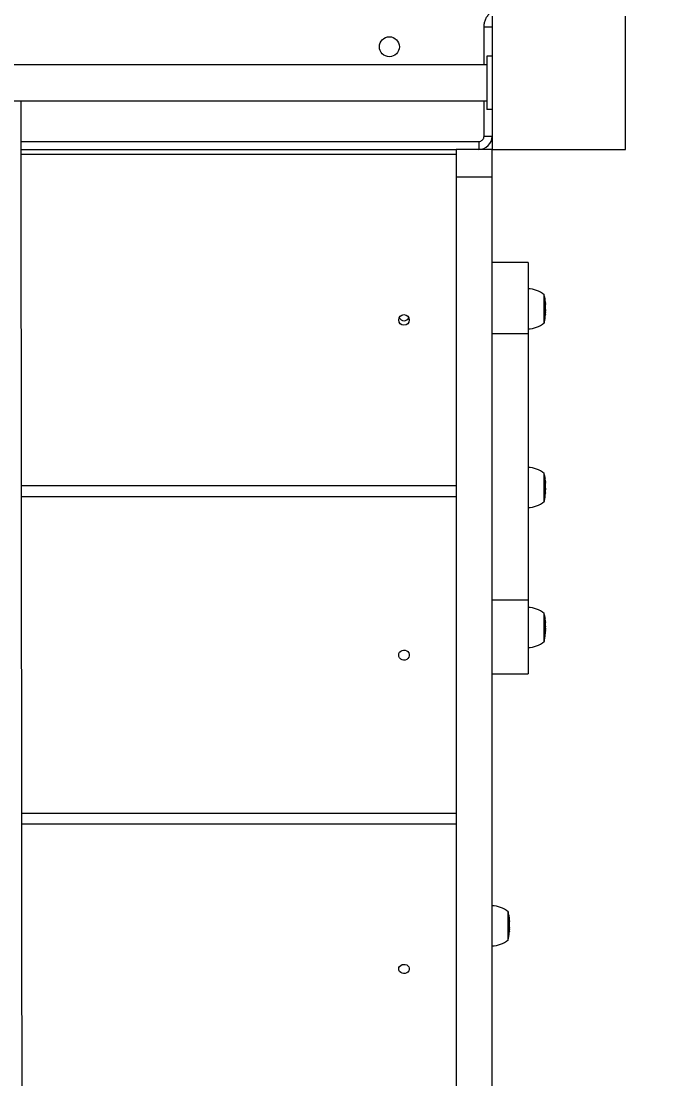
# Model space of a CAD drawing. Header units: millimetres. Extents: x -5785 to 6370, y -5702 to 4322.
# Drawn here: x -1326 to -842, y -2218 to -1425 of the extents above; entities that cross this region are included whole.
import ezdxf

# ---------------------------------------------------------------- set-up
doc = ezdxf.new("R2010")
doc.units = ezdxf.units.MM
for name, color, linetype in [('DIKOM_ОБЪЕКТ', 7, 'Continuous'), ('DIKOM_РАЗМЕР_ЗОНА', 7, 'Continuous'), ('DIKOM_РАЗМЕР_ОБЪЕКТА', 7, 'Continuous')]:
    doc.layers.add(name, color=color, linetype=linetype)
doc.styles.add('style1', font='arial.ttf', dxfattribs={"width": 0.8})
doc.dimstyles.new('1-50', dxfattribs={"dimtxt": 300, "dimasz": 200, "dimexe": 100, "dimexo": 0, "dimgap": 100, "dimtad": 1, "dimtxsty": 'style1', "dimcen": 200, "dimclrd": 7, "dimclre": 7, "dimclrt": 7, "dimadec": 1, "dimazin": 2, "dimtfac": 1, "dimtmove": 0, "dimatfit": 2, "dimfxl": 0, "dimlwd": 25, "dimlwe": 18, "dimarcsym": 0})

# ---------------------------------------------------------------- blocks, each defined once
blk = doc.blocks.new('*D10')
at = {"layer": 'Defpoints', "color": 0, "transparency": 16777216}
for p in [(3537.65, 1026.59), (-3784.57, -1373.42), (3537.65, -3958.47)]:
    blk.add_point(p, dxfattribs=at)
at = {"layer": 'DIKOM_РАЗМЕР_ОБЪЕКТА', "color": 7, "lineweight": 18, "transparency": 16777216}
for p, q in [((3537.65, 1026.59), (3537.65, -4058.47)), ((-3784.57, -1373.42), (-3784.57, -4058.47))]:
    blk.add_line(p, q, dxfattribs=at)
at = {"layer": 'DIKOM_РАЗМЕР_ОБЪЕКТА', "color": 7, "lineweight": 25, "transparency": 16777216}
blk.add_line((-3584.57, -3958.47), (3337.65, -3958.47), dxfattribs=at)
at = {"layer": 'DIKOM_РАЗМЕР_ОБЪЕКТА', "color": 7, "transparency": 16777216}
for points in [[(-3584.57, -3925.13), (-3584.57, -3991.8), (-3784.57, -3958.47)], [(3337.65, -3925.13), (3337.65, -3991.8), (3537.65, -3958.47)]]:
    blk.add_solid(points, dxfattribs=at)
at = {"layer": 'DIKOM_РАЗМЕР_ОБЪЕКТА', "color": 7, "transparency": 16777216, "insert": (54.69, -3705.19), "char_height": 300, "attachment_point": 5, "style": 'style1'}
blk.add_mtext('7300', dxfattribs=at)
blk = doc.blocks.new('*D11')
at = {"layer": 'Defpoints', "color": 0, "transparency": 16777216}
for p in [(1426.54, 2828.59), (-973.46, -2755.3), (4484.16, -2755.3)]:
    blk.add_point(p, dxfattribs=at)
at = {"layer": 'DIKOM_РАЗМЕР_ОБЪЕКТА', "color": 7, "lineweight": 18, "transparency": 16777216}
for p, q in [((1426.54, 2828.59), (4584.16, 2828.59)), ((-973.46, -2755.3), (4584.16, -2755.3))]:
    blk.add_line(p, q, dxfattribs=at)
at = {"layer": 'DIKOM_РАЗМЕР_ОБЪЕКТА', "color": 7, "lineweight": 25, "transparency": 16777216}
blk.add_line((4484.16, 2628.59), (4484.16, -2555.3), dxfattribs=at)
at = {"layer": 'DIKOM_РАЗМЕР_ОБЪЕКТА', "color": 7, "transparency": 16777216}
for points in [[(4450.83, 2628.59), (4517.49, 2628.59), (4484.16, 2828.59)], [(4450.83, -2555.3), (4517.49, -2555.3), (4484.16, -2755.3)]]:
    blk.add_solid(points, dxfattribs=at)
at = {"layer": 'DIKOM_РАЗМЕР_ОБЪЕКТА', "color": 7, "transparency": 16777216, "insert": (4230.99, -38.91), "char_height": 300, "attachment_point": 5, "rotation": 90, "style": 'style1'}
blk.add_mtext('5600', dxfattribs=at)
blk = doc.blocks.new('*D12')
at = {"layer": 'Defpoints', "color": 0, "transparency": 16777216}
for p in [(5537.65, 1304.24), (-5784.57, -573.41), (5537.65, -5602.23)]:
    blk.add_point(p, dxfattribs=at)
at = {"layer": 'DIKOM_РАЗМЕР_ЗОНА', "color": 7, "lineweight": 18, "transparency": 16777216}
for p, q in [((5537.65, 1304.24), (5537.65, -5702.23)), ((-5784.57, -573.41), (-5784.57, -5702.23))]:
    blk.add_line(p, q, dxfattribs=at)
at = {"layer": 'DIKOM_РАЗМЕР_ЗОНА', "color": 7, "lineweight": 25, "transparency": 16777216}
blk.add_line((-5584.57, -5602.23), (5337.65, -5602.23), dxfattribs=at)
at = {"layer": 'DIKOM_РАЗМЕР_ЗОНА', "color": 7, "transparency": 16777216}
for points in [[(-5584.57, -5568.9), (-5584.57, -5635.56), (-5784.57, -5602.23)], [(5337.65, -5568.9), (5337.65, -5635.56), (5537.65, -5602.23)]]:
    blk.add_solid(points, dxfattribs=at)
at = {"layer": 'DIKOM_РАЗМЕР_ЗОНА', "color": 7, "transparency": 16777216, "insert": (-41.47, -5348.95), "char_height": 300, "attachment_point": 5, "style": 'style1'}
blk.add_mtext('11300', dxfattribs=at)
blk = doc.blocks.new('*D13')
at = {"layer": 'Defpoints', "color": 0, "transparency": 16777216}
for p in [(630.31, 4321.69), (-1263.43, -4255.3), (6269.66, -4255.3)]:
    blk.add_point(p, dxfattribs=at)
at = {"layer": 'DIKOM_РАЗМЕР_ЗОНА', "color": 7, "lineweight": 18, "transparency": 16777216}
for p, q in [((630.31, 4321.69), (6369.66, 4321.69)), ((-1263.43, -4255.3), (6369.66, -4255.3))]:
    blk.add_line(p, q, dxfattribs=at)
at = {"layer": 'DIKOM_РАЗМЕР_ЗОНА', "color": 7, "lineweight": 25, "transparency": 16777216}
blk.add_line((6269.66, 4121.69), (6269.66, -4055.3), dxfattribs=at)
at = {"layer": 'DIKOM_РАЗМЕР_ЗОНА', "color": 7, "transparency": 16777216}
for points in [[(6236.33, 4121.69), (6302.99, 4121.69), (6269.66, 4321.69)], [(6236.33, -4055.3), (6302.99, -4055.3), (6269.66, -4255.3)]]:
    blk.add_solid(points, dxfattribs=at)
at = {"layer": 'DIKOM_РАЗМЕР_ЗОНА', "color": 7, "transparency": 16777216, "insert": (6016.49, 570.81), "char_height": 300, "attachment_point": 5, "rotation": 90, "style": 'style1'}
blk.add_mtext('8600', dxfattribs=at)

msp = doc.modelspace()

# ---------------------------------------------------------------- linework, layer by layer
at = {"layer": 'DIKOM_ОБЪЕКТ', "color": 7, "linetype": 'Continuous', "lineweight": 15}
for p, q in [((-973.462, -1421.415), (-973.462, -1521.415)), ((-873.462, -1521.415), (-873.462, -1421.415)), ((-979.462, -1429.415), (-973.462, -1429.415)), ((-979.462, -1457.915), (-979.462, -1429.415)), ((-977.462, -1457.915), (-1669.462, -1457.915)), ((-973.462, -1451.415), (-977.462, -1451.415)), ((-977.462, -1451.415), (-977.462, -1491.415)), ((-1669.462, -1484.915), (-977.462, -1484.915)), ((-979.462, -1511.415), (-979.462, -1484.915)), ((-973.462, -1491.415), (-977.462, -1491.415)), ((-979.462, -1511.415), (-973.462, -1511.415)), ((-1326.445, -1515.415), (-983.462, -1515.415)), ((-1326.439, -1521.415), (-1000.462, -1521.415)), ((-973.462, -1521.415), (-1000.462, -1521.415)), ((-1000.462, -1521.415), (-1000.462, -1542.224)), ((-983.462, -1515.415), (-983.462, -1521.415)), ((-973.462, -1542.224), (-973.462, -1521.415)), ((-973.462, -1521.415), (-873.462, -1521.415)), ((-1000.462, -1521.69), (-1326.439, -1521.69)), ((-1000.462, -1525.094), (-1326.435, -1525.094)), ((-973.462, -1542.224), (-1000.462, -1542.224)), ((-1000.462, -1542.224), (-1000.462, -2743.761)), ((-973.462, -2743.761), (-973.462, -1542.224)), ((-946.462, -1605.989), (-973.462, -1605.989)), ((-946.462, -1605.989), (-946.462, -1659.287)), ((-934.462, -1651.598), (-934.462, -1629.998)), ((-933.926, -1633.284), (-933.919, -1632.928)), ((-933.833, -1633.909), (-933.926, -1633.284)), ((-933.85, -1633.298), (-933.924, -1633.298)), ((-933.918, -1632.847), (-933.85, -1633.298)), ((-933.841, -1633.663), (-933.87, -1633.663)), ((-933.839, -1633.672), (-933.868, -1633.672)), ((-933.848, -1633.386), (-933.841, -1633.663)), ((-933.841, -1633.663), (-933.839, -1633.672)), ((-933.839, -1633.672), (-933.752, -1634.125)), ((-933.696, -1634.44), (-933.833, -1633.909)), ((-933.719, -1634.295), (-933.707, -1634.394)), ((-933.663, -1634.721), (-933.663, -1634.718)), ((-933.601, -1635.918), (-933.656, -1634.788)), ((-933.635, -1635.17), (-933.566, -1636.09)), ((-933.543, -1636.621), (-933.601, -1635.918)), ((-933.566, -1636.09), (-933.587, -1636.09)), ((-933.565, -1636.104), (-933.586, -1636.104)), ((-933.536, -1636.184), (-933.579, -1636.184)), ((-933.565, -1636.104), (-933.57, -1635.86)), ((-933.566, -1636.09), (-933.565, -1636.104)), ((-933.552, -1635.981), (-933.536, -1636.184)), ((-933.538, -1636.318), (-933.543, -1636.621)), ((-933.453, -1637.439), (-933.451, -1637.469)), ((-933.409, -1639.78), (-933.409, -1639.323)), ((-933.409, -1640.14), (-933.409, -1639.78)), ((-933.409, -1641.2), (-933.409, -1640.14)), ((-933.881, -1648.482), (-933.72, -1647.277)), ((-933.803, -1647.98), (-933.708, -1647.233)), ((-933.507, -1644.919), (-933.482, -1644.468)), ((-933.505, -1644.747), (-933.507, -1644.919)), ((-933.446, -1643.656), (-933.433, -1643.205)), ((-933.409, -1642.251), (-933.409, -1641.2)), ((-933.409, -1642.108), (-933.409, -1642.402)), ((-933.879, -1648.366), (-933.881, -1648.482)), ((-973.462, -1659.287), (-946.462, -1659.287)), ((-946.462, -1659.287), (-946.462, -1859.092)), ((-934.462, -1785.44), (-934.462, -1763.84)), ((-933.926, -1767.108), (-933.919, -1766.776)), ((-933.918, -1766.693), (-933.85, -1767.144)), ((-1326.192, -1773.099), (-1000.462, -1773.099)), ((-933.833, -1767.734), (-933.926, -1767.108)), ((-933.85, -1767.144), (-933.92, -1767.144)), ((-933.841, -1767.491), (-933.869, -1767.491)), ((-933.839, -1767.5), (-933.868, -1767.5)), ((-933.848, -1767.233), (-933.841, -1767.491)), ((-933.841, -1767.491), (-933.839, -1767.5)), ((-933.839, -1767.5), (-933.753, -1767.958)), ((-933.696, -1768.28), (-933.833, -1767.734)), ((-933.719, -1768.142), (-933.709, -1768.226)), ((-933.601, -1769.744), (-933.656, -1768.629)), ((-933.634, -1769.028), (-933.566, -1769.92)), ((-933.543, -1770.448), (-933.601, -1769.744)), ((-933.566, -1769.92), (-933.587, -1769.92)), ((-933.565, -1769.934), (-933.586, -1769.934)), ((-933.536, -1770.032), (-933.578, -1770.032)), ((-933.565, -1769.934), (-933.57, -1769.706)), ((-933.566, -1769.92), (-933.565, -1769.934)), ((-933.553, -1769.819), (-933.536, -1770.032)), ((-933.539, -1770.163), (-933.543, -1770.448)), ((-933.453, -1771.277), (-933.451, -1771.31)), ((-933.409, -1773.615), (-933.409, -1773.165)), ((-933.409, -1773.974), (-933.409, -1773.615)), ((-933.409, -1775.034), (-933.409, -1773.974)), ((-1000.462, -1781.645), (-1326.184, -1781.645)), ((-933.881, -1782.318), (-933.72, -1781.112)), ((-933.878, -1782.202), (-933.881, -1782.318)), ((-933.803, -1781.818), (-933.708, -1781.07)), ((-933.507, -1778.752), (-933.482, -1778.301)), ((-933.505, -1778.586), (-933.507, -1778.752)), ((-933.446, -1777.488), (-933.433, -1777.037)), ((-933.409, -1776.094), (-933.409, -1775.021)), ((-933.409, -1775.947), (-933.409, -1776.244)), ((-946.462, -1859.092), (-973.462, -1859.092)), ((-946.462, -1859.092), (-946.462, -1914.275)), ((-934.462, -1890.266), (-934.462, -1868.666)), ((-933.926, -1871.753), (-933.921, -1871.649)), ((-933.833, -1872.383), (-933.926, -1871.753)), ((-933.918, -1871.589), (-933.85, -1872.043)), ((-933.85, -1872.043), (-933.883, -1872.043)), ((-933.841, -1872.18), (-933.863, -1872.18)), ((-933.839, -1872.19), (-933.862, -1872.19)), ((-933.846, -1872.103), (-933.841, -1872.18)), ((-933.841, -1872.18), (-933.839, -1872.19)), ((-933.839, -1872.19), (-933.773, -1872.662)), ((-933.711, -1873.029), (-933.833, -1872.383)), ((-933.601, -1874.406), (-933.648, -1873.591)), ((-933.62, -1874.022), (-933.566, -1874.62)), ((-933.543, -1875.113), (-933.601, -1874.406)), ((-933.566, -1874.62), (-933.584, -1874.62)), ((-933.565, -1874.635), (-933.583, -1874.635)), ((-933.572, -1874.495), (-933.536, -1874.949)), ((-933.565, -1874.635), (-933.569, -1874.561)), ((-933.566, -1874.62), (-933.565, -1874.635)), ((-933.536, -1874.949), (-933.557, -1874.949)), ((-933.539, -1875.016), (-933.543, -1875.113)), ((-933.409, -1878.369), (-933.409, -1877.991)), ((-933.881, -1887.055), (-933.72, -1885.842)), ((-933.803, -1886.581), (-933.708, -1885.829)), ((-933.725, -1885.829), (-933.708, -1885.829)), ((-933.563, -1884.522), (-933.565, -1884.535)), ((-933.507, -1883.468), (-933.482, -1883.014)), ((-933.504, -1883.389), (-933.507, -1883.468)), ((-933.446, -1882.196), (-933.433, -1881.742)), ((-933.433, -1881.764), (-933.441, -1882.032)), ((-933.409, -1878.709), (-933.409, -1878.471)), ((-933.409, -1879.768), (-933.409, -1878.709)), ((-933.409, -1880.935), (-933.409, -1879.932)), ((-933.877, -1886.983), (-933.881, -1887.055)), ((-933.801, -1886.529), (-933.803, -1886.581)), ((-973.462, -1914.275), (-946.462, -1914.275)), ((-1325.954, -2018.707), (-1000.462, -2018.707)), ((-1000.462, -2026.836), (-1325.946, -2026.836)), ((-961.462, -2113.795), (-961.462, -2092.195)), ((-960.926, -2095.901), (-960.918, -2095.026)), ((-960.833, -2096.512), (-960.926, -2095.901)), ((-960.918, -2095.026), (-960.85, -2095.466)), ((-960.841, -2096.198), (-960.881, -2096.198)), ((-960.839, -2096.207), (-960.879, -2096.207)), ((-960.85, -2095.466), (-960.841, -2096.198)), ((-960.719, -2096.44), (-960.844, -2096.44)), ((-960.841, -2096.198), (-960.839, -2096.207)), ((-960.839, -2096.207), (-960.719, -2096.44)), ((-960.696, -2096.717), (-960.833, -2096.512)), ((-960.719, -2096.44), (-960.667, -2096.884)), ((-960.682, -2096.767), (-960.683, -2096.759)), ((-960.667, -2096.884), (-960.566, -2098.573)), ((-960.601, -2098.472), (-960.656, -2097.052)), ((-960.543, -2099.158), (-960.601, -2098.472)), ((-960.566, -2098.573), (-960.593, -2098.573)), ((-960.565, -2098.587), (-960.592, -2098.587)), ((-960.572, -2097.842), (-960.536, -2098.283)), ((-960.565, -2098.587), (-960.571, -2097.935)), ((-960.566, -2098.573), (-960.565, -2098.587)), ((-960.537, -2098.404), (-960.543, -2099.158)), ((-960.507, -2107.256), (-960.482, -2106.816)), ((-960.506, -2107.041), (-960.507, -2107.256)), ((-960.446, -2106.023), (-960.433, -2105.583)), ((-960.409, -2102.117), (-960.409, -2101.52)), ((-960.409, -2102.491), (-960.409, -2102.126)), ((-960.409, -2103.556), (-960.409, -2102.515)), ((-960.409, -2104.407), (-960.409, -2103.556)), ((-960.409, -2104.332), (-960.409, -2104.579)), ((-960.848, -2110.496), (-960.72, -2109.557)), ((-960.803, -2110.19), (-960.733, -2109.654))]:
    msp.add_line(p, q, dxfattribs=at)
at = {"layer": 'DIKOM_ОБЪЕКТ', "color": 7, "linetype": 'Continuous', "lineweight": 15, "flags": 128}
for points in [[(-933.661, -1768.58), (-933.661, -1768.58), (-933.661, -1768.58), (-933.661, -1768.579), (-933.661, -1768.579), (-933.661, -1768.579), (-933.661, -1768.579), (-933.661, -1768.579), (-933.661, -1768.578)], [(-1043.462, -1900.176), (-1043.284, -1899.058), (-1042.767, -1898.039), (-1041.956, -1897.211), (-1040.923, -1896.645), (-1039.761, -1896.394), (-1038.572, -1896.478), (-1037.462, -1896.891), (-1036.529, -1897.596), (-1035.858, -1898.53), (-1035.506, -1899.611), (-1035.506, -1900.741), (-1035.858, -1901.822), (-1036.529, -1902.756), (-1037.462, -1903.461), (-1038.572, -1903.874), (-1039.761, -1903.958), (-1040.923, -1903.707), (-1041.956, -1903.142), (-1042.767, -1902.313), (-1043.284, -1901.294), (-1043.462, -1900.176)], [(-1043.462, -2135.321), (-1043.284, -2134.298), (-1042.767, -2133.366), (-1041.956, -2132.607), (-1040.923, -2132.09), (-1039.761, -2131.86), (-1038.572, -2131.937), (-1037.462, -2132.315), (-1036.529, -2132.96), (-1035.858, -2133.815), (-1035.506, -2134.804), (-1035.506, -2135.839), (-1035.858, -2136.828), (-1036.529, -2137.683), (-1037.462, -2138.328), (-1038.572, -2138.706), (-1039.761, -2138.783), (-1040.923, -2138.553), (-1041.956, -2138.036), (-1042.767, -2137.277), (-1043.284, -2136.345), (-1043.462, -2135.321)]]:
    msp.add_lwpolyline(points, dxfattribs=at)
at = {"layer": 'DIKOM_ОБЪЕКТ', "color": 7, "linetype": 'Continuous', "lineweight": 15}
for centre, radius in [((-1050.462, -1444.415), 7.5), ((-1039.484, -1649.09), 3.978)]:
    msp.add_circle(centre, radius, dxfattribs=at)
for centre, radius, start, end in [((-983.462, -1511.415), 10, 270, 0), ((-946.622, -1644.475), 18.677, 49.378843, 89.509067), ((-975.245, -1639.323), 41.836, 8.798533, 12.879622), ((-975.245, -1639.323), 41.836, 7.142968, 8.163952), ((-975.245, -1639.323), 41.836, 6.319882, 6.640781), ((-975.245, -1639.323), 41.836, 4.750336, 5.701268), ((-975.245, -1639.323), 41.836, 3.159912, 4.120659), ((-975.245, -1639.323), 41.836, 0, 2.537304), ((-1039.462, -1645.653), 4.011, 205.738261, 334.261739), ((-975.245, -1642.273), 41.836, 352.255562, 354.947129), ((-975.245, -1642.273), 41.836, 355.587404, 356.60803), ((-975.245, -1642.273), 41.836, 357.237962, 358.367348), ((-946.622, -1637.121), 18.677, 270.490933, 310.621157), ((-975.245, -1642.273), 41.836, 347.120378, 351.619103), ((-946.622, -1778.317), 18.677, 49.378843, 89.509067), ((-975.245, -1773.165), 41.836, 8.790276, 12.879622), ((-975.245, -1773.165), 41.836, 7.155172, 8.156144), ((-975.245, -1773.165), 41.836, 6.294747, 6.652073), ((-975.245, -1773.165), 41.836, 4.745152, 5.678508), ((-975.245, -1773.165), 41.836, 3.161536, 4.115979), ((-975.245, -1773.165), 41.836, 0, 2.539019), ((-975.245, -1776.115), 41.836, 347.120378, 351.627032), ((-975.245, -1776.115), 41.836, 352.263003, 354.95991), ((-975.245, -1776.115), 41.836, 355.597801, 356.612166), ((-975.245, -1776.115), 41.836, 357.241595, 358.370165), ((-946.622, -1770.963), 18.677, 270.490933, 310.621157), ((-946.622, -1883.143), 18.677, 49.378843, 89.509067), ((-975.245, -1877.991), 41.836, 8.726562, 12.879622), ((-975.245, -1877.991), 41.836, 7.323229, 8.095763), ((-975.245, -1877.991), 41.836, 6.039969, 6.814617), ((-975.245, -1877.991), 41.836, 4.705074, 5.447943), ((-975.245, -1877.991), 41.836, 3.19471, 4.079866), ((-975.245, -1877.991), 41.836, 0, 2.591556), ((-975.245, -1880.941), 41.836, 352.320554, 355.101336), ((-975.245, -1880.941), 41.836, 355.72996, 356.644142), ((-975.245, -1880.941), 41.836, 357.269606, 358.391923), ((-946.622, -1875.789), 18.677, 270.490933, 310.621157), ((-975.245, -1880.941), 41.836, 347.120378, 351.688349), ((-973.622, -2106.671), 18.677, 49.378843, 89.509067), ((-1002.245, -2101.52), 41.836, 8.232416, 12.879622), ((-1002.245, -2101.52), 41.836, 6.976852, 8.232416), ((-1002.245, -2101.52), 41.836, 4.91646, 6.26688), ((-1002.245, -2101.52), 41.836, 3.015963, 4.270865), ((-1002.245, -2104.469), 41.836, 355.081905, 356.475501), ((-1002.245, -2104.469), 41.836, 357.12128, 358.276951), ((-1002.245, -2104.469), 41.836, 358.920234, 359.362354), ((-973.622, -2099.318), 18.677, 270.490933, 310.621157), ((-1002.245, -2104.469), 41.836, 347.120378, 351.715119)]:
    msp.add_arc(centre, radius, start, end, dxfattribs=at)
for points, knots in [([(-979.462, -1429.415), (-979.416, -1428.561), (-979.323, -1426.802), (-978.544, -1424.193), (-977.252, -1421.684), (-975.431, -1419.445), (-973.193, -1417.624), (-970.684, -1416.333), (-968.074, -1415.554), (-966.316, -1415.46), (-965.462, -1415.415)], [0, 0, 0, 0, 0.1165168, 0.2400151, 0.3686388, 0.500004, 0.6313629, 0.7599889, 0.8834835, 1, 1, 1, 1]), ([(-1325.309, -2679.1), (-1325.313, -2675.303), (-1325.32, -2667.892), (-1325.331, -2657.022), (-1325.341, -2646.653), (-1325.351, -2636.775), (-1325.36, -2627.384), (-1325.369, -2618.476), (-1325.377, -2610.267), (-1325.384, -2602.736), (-1325.391, -2595.867), (-1325.397, -2589.423), (-1325.403, -2583.412), (-1325.409, -2577.841), (-1325.418, -2568.366), (-1325.431, -2554.523), (-1325.45, -2535.645), (-1325.47, -2515.326), (-1325.491, -2493.516), (-1325.514, -2470.345), (-1325.537, -2446.489), (-1325.561, -2422.036), (-1325.586, -2396.561), (-1325.612, -2370.113), (-1325.638, -2342.733), (-1325.665, -2315.001), (-1325.693, -2287.029), (-1325.72, -2258.626), (-1325.745, -2233.55), (-1325.766, -2211.958), (-1325.783, -2194.121), (-1325.801, -2175.928), (-1325.819, -2157.348), (-1325.837, -2138.346), (-1325.856, -2118.889), (-1325.876, -2098.941), (-1325.896, -2078.358), (-1325.916, -2057.091), (-1325.938, -2035.2), (-1325.959, -2012.945), (-1325.981, -1990.426), (-1326.003, -1967.884), (-1326.025, -1945.418), (-1326.046, -1923.132), (-1326.068, -1901.015), (-1326.087, -1880.949), (-1326.105, -1862.965), (-1326.12, -1847.036), (-1326.135, -1831.488), (-1326.15, -1816.385), (-1326.164, -1801.793), (-1326.178, -1787.781), (-1326.191, -1774.418), (-1326.203, -1761.664), (-1326.215, -1749.477), (-1326.226, -1737.814), (-1326.237, -1726.631), (-1326.25, -1714.086), (-1326.263, -1700.413), (-1326.277, -1685.748), (-1326.291, -1671.634), (-1326.305, -1658.032), (-1326.318, -1644.871), (-1326.33, -1632.171), (-1326.342, -1619.975), (-1326.352, -1609.264), (-1326.362, -1599.906), (-1326.37, -1591.783), (-1326.376, -1585.128), (-1326.381, -1579.694), (-1326.386, -1575.255), (-1326.391, -1570.344), (-1326.396, -1564.956), (-1326.402, -1559.183), (-1326.408, -1553.004), (-1326.414, -1546.395), (-1326.421, -1539.191), (-1326.429, -1531.316), (-1326.438, -1522.667), (-1326.446, -1514.494), (-1326.453, -1506.961), (-1326.459, -1500.42), (-1326.466, -1494.064), (-1326.471, -1488.776), (-1326.473, -1486.174), (-1326.474, -1485.027)], [0, 0, 0, 0, 0.0127854, 0.0249629, 0.0365309, 0.0474885, 0.0578352, 0.0675712, 0.0766968, 0.0845263, 0.0918442, 0.0986511, 0.1049477, 0.110735, 0.1160148, 0.1342567, 0.1528222, 0.1717145, 0.192231, 0.2127537, 0.2332814, 0.2538262, 0.27438, 0.2961975, 0.3180457, 0.339956, 0.3619286, 0.3839167, 0.4059099, 0.4188548, 0.4317769, 0.4446702, 0.4575298, 0.4703564, 0.4831553, 0.4959362, 0.5087125, 0.5217194, 0.5347488, 0.5478195, 0.5609364, 0.5740967, 0.5870622, 0.6000612, 0.6130829, 0.6260946, 0.6359267, 0.6457292, 0.6554984, 0.6652346, 0.6749441, 0.6846397, 0.6943408, 0.704064, 0.7138152, 0.7235981, 0.7334113, 0.7432482, 0.7580229, 0.7727771, 0.7874755, 0.802126, 0.8167418, 0.8313222, 0.8455798, 0.8593944, 0.8694243, 0.8792127, 0.8887664, 0.8935737, 0.898946, 0.9048842, 0.9113894, 0.9184617, 0.9256801, 0.9334036, 0.9416304, 0.9503585, 0.9595879, 0.9693211, 0.975406, 0.9816739, 0.98812, 0.994763, 1, 1, 1, 1]), ([(-983.462, -1515.415), (-982.958, -1515.362), (-982.184, -1515.279), (-981.253, -1514.78), (-980.612, -1514.264), (-980.096, -1513.624), (-979.597, -1512.692), (-979.515, -1511.918), (-979.462, -1511.415)], [0, 0, 0, 0, 0.2394646, 0.3683711, 0.5000037, 0.6316275, 0.7605635, 1, 1, 1, 1]), ([(-933.69, -1634.487), (-933.69, -1634.481), (-933.692, -1634.465), (-933.694, -1634.45), (-933.696, -1634.44)], [0, 0, 0, 0, 0.367286, 1, 1, 1, 1]), ([(-933.477, -1636.988), (-933.476, -1636.978), (-933.475, -1636.962), (-933.467, -1637.168), (-933.46, -1637.363), (-933.458, -1637.424)], [0, 0, 0, 0, 0.4919512, 0.8396759, 1, 1, 1, 1]), ([(-933.433, -1638.878), (-933.439, -1638.681), (-933.449, -1638.286), (-933.464, -1637.752), (-933.473, -1637.343), (-933.477, -1637.083), (-933.477, -1637.019), (-933.477, -1636.988)], [0, 0, 0, 0, 0.2119847, 0.4264489, 0.6117324, 0.8096893, 1, 1, 1, 1]), ([(-933.426, -1638.822), (-933.43, -1638.643), (-933.437, -1638.334), (-933.447, -1637.942), (-933.453, -1637.652), (-933.454, -1637.498), (-933.454, -1637.456), (-933.453, -1637.439)], [0, 0, 0, 0, 0.2539051, 0.4390945, 0.624019, 0.8482519, 1, 1, 1, 1]), ([(-933.41, -1640.145), (-933.41, -1640.051), (-933.411, -1639.865), (-933.421, -1639.399), (-933.429, -1639.052), (-933.433, -1638.878)], [0, 0, 0, 0, 0.3361602, 0.6671461, 1, 1, 1, 1]), ([(-933.411, -1639.863), (-933.41, -1639.859), (-933.409, -1639.853), (-933.41, -1639.645), (-933.414, -1639.358), (-933.42, -1639.063), (-933.424, -1638.877), (-933.426, -1638.822)], [0, 0, 0, 0, 0.2532857, 0.4657489, 0.6778836, 0.9041357, 1, 1, 1, 1]), ([(-933.72, -1647.277), (-933.693, -1647.04), (-933.651, -1646.667), (-933.599, -1646.173), (-933.563, -1645.818), (-933.539, -1645.569), (-933.535, -1645.511), (-933.534, -1645.494)], [0, 0, 0, 0, 0.3046651, 0.4779251, 0.6511141, 0.8939837, 1, 1, 1, 1]), ([(-933.708, -1647.233), (-933.69, -1647.072), (-933.66, -1646.816), (-933.623, -1646.465), (-933.595, -1646.194), (-933.57, -1645.949), (-933.564, -1645.866), (-933.563, -1645.836), (-933.563, -1645.832)], [0, 0, 0, 0, 0.2300808, 0.3672838, 0.5055866, 0.6898036, 0.9568735, 1, 1, 1, 1]), ([(-933.482, -1644.468), (-933.474, -1644.435), (-933.46, -1644.376), (-933.465, -1644.316), (-933.467, -1644.289)], [0, 0, 0, 0, 0.5493931, 1, 1, 1, 1]), ([(-933.435, -1643.465), (-933.433, -1643.512), (-933.431, -1643.576), (-933.443, -1643.64), (-933.446, -1643.656)], [0, 0, 0, 0, 0.7455563, 1, 1, 1, 1]), ([(-933.433, -1643.205), (-933.429, -1643.181), (-933.418, -1643.112), (-933.417, -1643.042), (-933.415, -1642.996)], [0, 0, 0, 0, 0.3439269, 1, 1, 1, 1]), ([(-933.415, -1642.996), (-933.414, -1642.902), (-933.407, -1642.433), (-933.408, -1641.91), (-933.411, -1641.481), (-933.411, -1641.428)], [0, 0, 0, 0, 0.1794467, 0.897027, 1, 1, 1, 1]), ([(-933.411, -1641.428), (-933.411, -1641.295), (-933.411, -1641.084), (-933.411, -1640.872), (-933.411, -1640.793)], [0, 0, 0, 0, 0.6241047, 1, 1, 1, 1]), ([(-933.409, -1642.108), (-933.409, -1642.05), (-933.41, -1641.764), (-933.409, -1641.396), (-933.409, -1641.014), (-933.41, -1640.863), (-933.411, -1640.793)], [0, 0, 0, 0, 0.1307577, 0.6538177, 0.839821, 1, 1, 1, 1]), ([(-933.409, -1641.166), (-933.409, -1641.463), (-933.409, -1641.77), (-933.409, -1642.078), (-933.409, -1642.089)], [0, 0, 0, 0, 0.963287, 1, 1, 1, 1]), ([(-933.691, -1768.32), (-933.691, -1768.317), (-933.692, -1768.304), (-933.694, -1768.291), (-933.696, -1768.28)], [0, 0, 0, 0, 0.2347201, 1, 1, 1, 1]), ([(-933.477, -1770.826), (-933.476, -1770.818), (-933.475, -1770.805), (-933.467, -1771.012), (-933.46, -1771.206), (-933.458, -1771.265)], [0, 0, 0, 0, 0.4951512, 0.8450856, 1, 1, 1, 1]), ([(-933.433, -1772.706), (-933.439, -1772.509), (-933.449, -1772.114), (-933.464, -1771.582), (-933.473, -1771.175), (-933.477, -1770.918), (-933.477, -1770.856), (-933.477, -1770.826)], [0, 0, 0, 0, 0.2120339, 0.4264355, 0.611728, 0.8096836, 1, 1, 1, 1]), ([(-933.426, -1772.653), (-933.43, -1772.474), (-933.437, -1772.164), (-933.447, -1771.774), (-933.453, -1771.486), (-933.454, -1771.334), (-933.454, -1771.294), (-933.453, -1771.277)], [0, 0, 0, 0, 0.2539124, 0.439064, 0.624014, 0.8482326, 1, 1, 1, 1]), ([(-933.41, -1773.979), (-933.41, -1773.884), (-933.411, -1773.696), (-933.421, -1773.227), (-933.429, -1772.88), (-933.433, -1772.706)], [0, 0, 0, 0, 0.3368026, 0.6675296, 1, 1, 1, 1]), ([(-933.411, -1773.702), (-933.41, -1773.698), (-933.409, -1773.69), (-933.41, -1773.478), (-933.414, -1773.189), (-933.42, -1772.894), (-933.424, -1772.708), (-933.426, -1772.653)], [0, 0, 0, 0, 0.2564281, 0.4681107, 0.6793244, 0.9045083, 1, 1, 1, 1]), ([(-933.411, -1775.258), (-933.411, -1775.126), (-933.411, -1774.914), (-933.411, -1774.702), (-933.411, -1774.622)], [0, 0, 0, 0, 0.6240221, 1, 1, 1, 1]), ([(-933.409, -1775.947), (-933.409, -1775.89), (-933.41, -1775.601), (-933.409, -1775.23), (-933.409, -1774.846), (-933.41, -1774.693), (-933.411, -1774.622)], [0, 0, 0, 0, 0.1307055, 0.6537732, 0.8397916, 1, 1, 1, 1]), ([(-933.72, -1781.112), (-933.693, -1780.874), (-933.651, -1780.502), (-933.599, -1780.009), (-933.563, -1779.654), (-933.538, -1779.404), (-933.535, -1779.346), (-933.534, -1779.328)], [0, 0, 0, 0, 0.3007004, 0.4717834, 0.6427894, 0.8825398, 1, 1, 1, 1]), ([(-933.708, -1781.07), (-933.69, -1780.91), (-933.66, -1780.653), (-933.623, -1780.303), (-933.595, -1780.033), (-933.57, -1779.79), (-933.564, -1779.708), (-933.563, -1779.68), (-933.563, -1779.676)], [0, 0, 0, 0, 0.2300097, 0.3673105, 0.5055582, 0.6898166, 0.9568909, 1, 1, 1, 1]), ([(-933.482, -1778.301), (-933.474, -1778.27), (-933.46, -1778.212), (-933.465, -1778.155), (-933.467, -1778.128)], [0, 0, 0, 0, 0.5410455, 1, 1, 1, 1]), ([(-933.435, -1777.304), (-933.433, -1777.35), (-933.431, -1777.411), (-933.443, -1777.473), (-933.446, -1777.488)], [0, 0, 0, 0, 0.7482727, 1, 1, 1, 1]), ([(-933.433, -1777.037), (-933.429, -1777.014), (-933.418, -1776.948), (-933.417, -1776.882), (-933.415, -1776.839)], [0, 0, 0, 0, 0.3439209, 1, 1, 1, 1]), ([(-933.415, -1776.839), (-933.414, -1776.744), (-933.407, -1776.271), (-933.408, -1775.745), (-933.411, -1775.312), (-933.411, -1775.258)], [0, 0, 0, 0, 0.1794295, 0.8969891, 1, 1, 1, 1]), ([(-933.409, -1775.016), (-933.409, -1775.311), (-933.409, -1775.615), (-933.409, -1775.919), (-933.409, -1775.929)], [0, 0, 0, 0, 0.9683884, 1, 1, 1, 1]), ([(-933.433, -1877.382), (-933.439, -1877.185), (-933.449, -1876.79), (-933.464, -1876.276), (-933.473, -1875.897), (-933.477, -1875.675), (-933.477, -1875.639), (-933.477, -1875.621)], [0, 0, 0, 0, 0.2120432, 0.426464, 0.611748, 0.8096908, 1, 1, 1, 1]), ([(-933.476, -1875.643), (-933.475, -1875.654), (-933.474, -1875.675), (-933.467, -1875.87), (-933.462, -1876.042), (-933.461, -1876.073)], [0, 0, 0, 0, 0.4718017, 0.903677, 1, 1, 1, 1]), ([(-933.426, -1877.358), (-933.43, -1877.179), (-933.437, -1876.87), (-933.447, -1876.496), (-933.453, -1876.231), (-933.454, -1876.106), (-933.454, -1876.084), (-933.453, -1876.075)], [0, 0, 0, 0, 0.2539021, 0.4390831, 0.6240131, 0.8482725, 1, 1, 1, 1]), ([(-933.409, -1878.722), (-933.41, -1878.613), (-933.411, -1878.401), (-933.421, -1877.909), (-933.429, -1877.558), (-933.433, -1877.382)], [0, 0, 0, 0, 0.3424859, 0.6702518, 1, 1, 1, 1]), ([(-933.411, -1878.498), (-933.41, -1878.482), (-933.409, -1878.454), (-933.41, -1878.211), (-933.414, -1877.904), (-933.42, -1877.601), (-933.424, -1877.414), (-933.426, -1877.358)], [0, 0, 0, 0, 0.2733668, 0.4801175, 0.6865791, 0.9066588, 1, 1, 1, 1]), ([(-933.72, -1885.842), (-933.693, -1885.602), (-933.651, -1885.227), (-933.599, -1884.749), (-933.562, -1884.413), (-933.533, -1884.136), (-933.528, -1884.092), (-933.526, -1884.068)], [0, 0, 0, 0, 0.2554517, 0.4007088, 0.545882, 0.7495, 1, 1, 1, 1]), ([(-933.708, -1885.829), (-933.69, -1885.668), (-933.66, -1885.41), (-933.623, -1885.066), (-933.595, -1884.811), (-933.57, -1884.593), (-933.564, -1884.536), (-933.563, -1884.524), (-933.563, -1884.522)], [0, 0, 0, 0, 0.2300945, 0.3673772, 0.5055771, 0.6898005, 0.9568827, 1, 1, 1, 1]), ([(-933.482, -1883.014), (-933.474, -1883.001), (-933.459, -1882.975), (-933.465, -1882.948), (-933.468, -1882.934)], [0, 0, 0, 0, 0.4616232, 1, 1, 1, 1]), ([(-933.441, -1882.032), (-933.437, -1882.042), (-933.42, -1882.091), (-933.422, -1882.145), (-933.443, -1882.19), (-933.446, -1882.196)], [0, 0, 0, 0, 0.1776779, 0.8883977, 1, 1, 1, 1]), ([(-933.433, -1881.742), (-933.429, -1881.733), (-933.418, -1881.707), (-933.417, -1881.681), (-933.415, -1881.664)], [0, 0, 0, 0, 0.3438999, 1, 1, 1, 1]), ([(-933.41, -1878.484), (-933.41, -1878.532), (-933.409, -1878.719), (-933.417, -1878.913), (-933.419, -1878.958), (-933.421, -1878.979)], [0, 0, 0, 0, 0.1482886, 0.5889206, 1, 1, 1, 1]), ([(-933.415, -1881.664), (-933.414, -1881.561), (-933.407, -1881.05), (-933.408, -1880.48), (-933.411, -1880.011), (-933.411, -1879.952)], [0, 0, 0, 0, 0.1794171, 0.8969414, 1, 1, 1, 1]), ([(-933.411, -1879.952), (-933.411, -1879.819), (-933.411, -1879.606), (-933.411, -1879.393), (-933.411, -1879.313)], [0, 0, 0, 0, 0.6240204, 1, 1, 1, 1]), ([(-933.409, -1880.748), (-933.409, -1880.685), (-933.41, -1880.373), (-933.409, -1879.971), (-933.409, -1879.555), (-933.41, -1879.39), (-933.411, -1879.313)], [0, 0, 0, 0, 0.1307622, 0.6537918, 0.8397578, 1, 1, 1, 1]), ([(-933.409, -1879.884), (-933.409, -1879.9), (-933.409, -1880.181), (-933.409, -1880.463), (-933.409, -1880.728)], [0, 0, 0, 0, 0.0576686, 1, 1, 1, 1]), ([(-933.409, -1880.748), (-933.409, -1880.749), (-933.409, -1880.857), (-933.409, -1880.964), (-933.409, -1881.069)], [0, 0, 0, 0, 0.0155078, 1, 1, 1, 1]), ([(-960.683, -2096.759), (-960.684, -2096.752), (-960.687, -2096.743), (-960.692, -2096.728), (-960.694, -2096.721), (-960.696, -2096.717)], [0, 0, 0, 0, 0.499973, 0.7499968, 1, 1, 1, 1]), ([(-960.656, -2097.052), (-960.658, -2097.024), (-960.663, -2096.968), (-960.672, -2096.871), (-960.678, -2096.806), (-960.682, -2096.767)], [0, 0, 0, 0, 0.2835654, 0.5670336, 1, 1, 1, 1]), ([(-960.477, -2099.291), (-960.476, -2099.247), (-960.475, -2099.171), (-960.465, -2099.343), (-960.457, -2099.564), (-960.453, -2099.666)], [0, 0, 0, 0, 0.4324851, 0.7381259, 1, 1, 1, 1]), ([(-960.433, -2101.366), (-960.439, -2101.173), (-960.449, -2100.783), (-960.464, -2100.224), (-960.473, -2099.77), (-960.477, -2099.452), (-960.477, -2099.344), (-960.477, -2099.291)], [0, 0, 0, 0, 0.2120269, 0.4264368, 0.6117372, 0.8097136, 1, 1, 1, 1]), ([(-960.454, -2099.731), (-960.453, -2099.684), (-960.452, -2099.617), (-960.447, -2099.736), (-960.446, -2099.771)], [0, 0, 0, 0, 0.7055198, 1, 1, 1, 1]), ([(-960.426, -2101.259), (-960.43, -2101.082), (-960.438, -2100.776), (-960.447, -2100.361), (-960.453, -2100.035), (-960.454, -2099.835), (-960.454, -2099.761), (-960.454, -2099.731)], [0, 0, 0, 0, 0.2539289, 0.4391024, 0.6240046, 0.8482779, 1, 1, 1, 1]), ([(-960.482, -2106.816), (-960.473, -2106.75), (-960.463, -2106.668), (-960.465, -2106.587), (-960.465, -2106.572)], [0, 0, 0, 0, 0.807078, 1, 1, 1, 1]), ([(-960.435, -2105.661), (-960.434, -2105.749), (-960.432, -2105.87), (-960.443, -2105.991), (-960.446, -2106.023)], [0, 0, 0, 0, 0.7303873, 1, 1, 1, 1]), ([(-960.409, -2102.52), (-960.41, -2102.445), (-960.411, -2102.298), (-960.421, -2101.87), (-960.429, -2101.534), (-960.433, -2101.366)], [0, 0, 0, 0, 0.3421354, 0.6701573, 1, 1, 1, 1]), ([(-960.433, -2105.583), (-960.429, -2105.535), (-960.42, -2105.427), (-960.419, -2105.318), (-960.418, -2105.258)], [0, 0, 0, 0, 0.4424041, 1, 1, 1, 1]), ([(-960.41, -2102.142), (-960.41, -2102.151), (-960.409, -2102.171), (-960.41, -2102.021), (-960.414, -2101.771), (-960.42, -2101.493), (-960.424, -2101.313), (-960.426, -2101.259)], [0, 0, 0, 0, 0.1815427, 0.4144902, 0.6470945, 0.8949716, 1, 1, 1, 1]), ([(-960.412, -2104.935), (-960.412, -2104.933), (-960.407, -2104.613), (-960.408, -2104.253), (-960.411, -2103.894), (-960.411, -2103.848)], [0, 0, 0, 0, 0.0060913, 0.8752632, 1, 1, 1, 1]), ([(-960.411, -2103.848), (-960.411, -2103.72), (-960.411, -2103.513), (-960.411, -2103.306), (-960.411, -2103.229)], [0, 0, 0, 0, 0.6240706, 1, 1, 1, 1]), ([(-960.409, -2104.332), (-960.409, -2104.284), (-960.41, -2104.043), (-960.409, -2103.735), (-960.409, -2103.415), (-960.41, -2103.288), (-960.411, -2103.229)], [0, 0, 0, 0, 0.1307446, 0.653796, 0.8398034, 1, 1, 1, 1]), ([(-960.409, -2104.579), (-960.409, -2104.637), (-960.41, -2104.707), (-960.411, -2104.778), (-960.411, -2104.791)], [0, 0, 0, 0, 0.8133079, 1, 1, 1, 1]), ([(-960.72, -2109.557), (-960.693, -2109.324), (-960.65, -2108.959), (-960.6, -2108.458), (-960.573, -2108.18), (-960.565, -2108.076), (-960.564, -2108.058)], [0, 0, 0, 0, 0.4425678, 0.6942392, 0.9458768, 1, 1, 1, 1]), ([(-960.708, -2109.461), (-960.69, -2109.304), (-960.66, -2109.053), (-960.624, -2108.701), (-960.604, -2108.501), (-960.597, -2108.428), (-960.597, -2108.421)], [0, 0, 0, 0, 0.4419408, 0.705754, 0.9713836, 1, 1, 1, 1])]:
    msp.add_open_spline(points, degree=3, knots=knots, dxfattribs=at)

# ---------------------------------------------------------------- dimensions: what is measured, and where the dimension line sits
at = {"layer": 'DIKOM_РАЗМЕР_ЗОНА'}
dim = msp.add_linear_dim(base=(6269.661, -4255.296), p1=(630.306, 4321.695), p2=(-1263.431, -4255.296), angle=90, text='8600', dimstyle='1-50', dxfattribs=at)
dim.commit()
dim.dimension.update_dxf_attribs({"geometry": '*D13', "text_midpoint": (6269.661, 570.811), "dimtype": 160})
dim = msp.add_linear_dim(base=(5537.647, -5602.229), p1=(-5784.57, -573.415), p2=(5537.647, 1304.242), text='11300', dimstyle='1-50', dxfattribs=at)
dim.commit()
dim.dimension.update_dxf_attribs({"geometry": '*D12', "text_midpoint": (-41.466, -5602.229), "dimtype": 160})
at = {"layer": 'DIKOM_РАЗМЕР_ОБЪЕКТА'}
dim = msp.add_linear_dim(base=(4484.16, -2755.296), p1=(1426.538, 2828.585), p2=(-973.462, -2755.296), angle=90, text='5600', dimstyle='1-50', dxfattribs=at)
dim.commit()
dim.dimension.update_dxf_attribs({"geometry": '*D11', "text_midpoint": (4484.16, -38.908), "dimtype": 160})
dim = msp.add_linear_dim(base=(3537.647, -3958.466), p1=(-3784.57, -1373.415), p2=(3537.647, 1026.585), text='7300', dimstyle='1-50', dxfattribs=at)
dim.commit()
dim.dimension.update_dxf_attribs({"geometry": '*D10', "text_midpoint": (54.693, -3958.466), "dimtype": 160})

doc.saveas('drawing.dxf')
